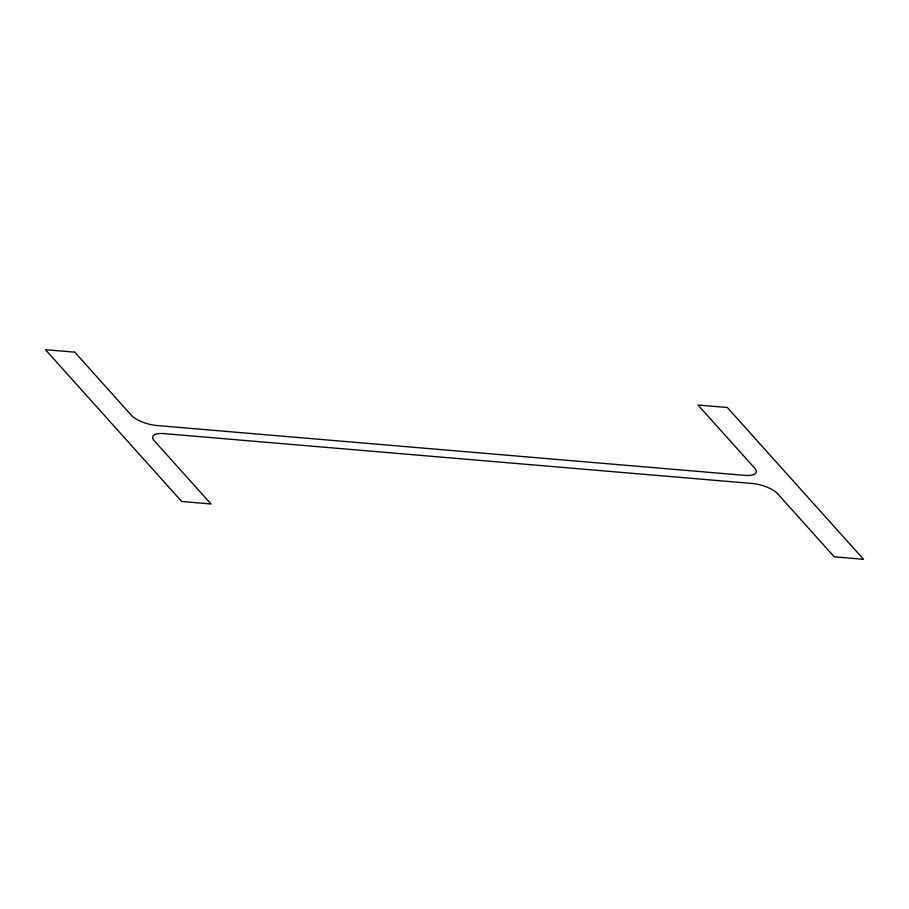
<?xml version="1.0" encoding="UTF-8"?>
<svg xmlns="http://www.w3.org/2000/svg" width="909" height="909" viewBox="0 0 909 909"><rect width="100%" height="100%" fill="white"/><g stroke="black" fill="none" stroke-linecap="round" stroke-linejoin="round"><path stroke-width="1.36" d="M74.765 352.181L45.45 349.692L181.698 501.495L211.013 503.984L154.314 440.82A20.078 7.09 16.2 0 1 164.256 433.638L752.004 483.463A20.078 7.09 16.2 0 1 777.547 493.655L834.235 556.819L863.55 559.308L727.302 407.505L697.987 405.016L754.686 468.18A20.078 7.09 16.2 0 1 744.744 475.362L156.996 425.537A20.078 7.09 16.2 0 1 131.453 415.345L74.765 352.181"/></g></svg>
